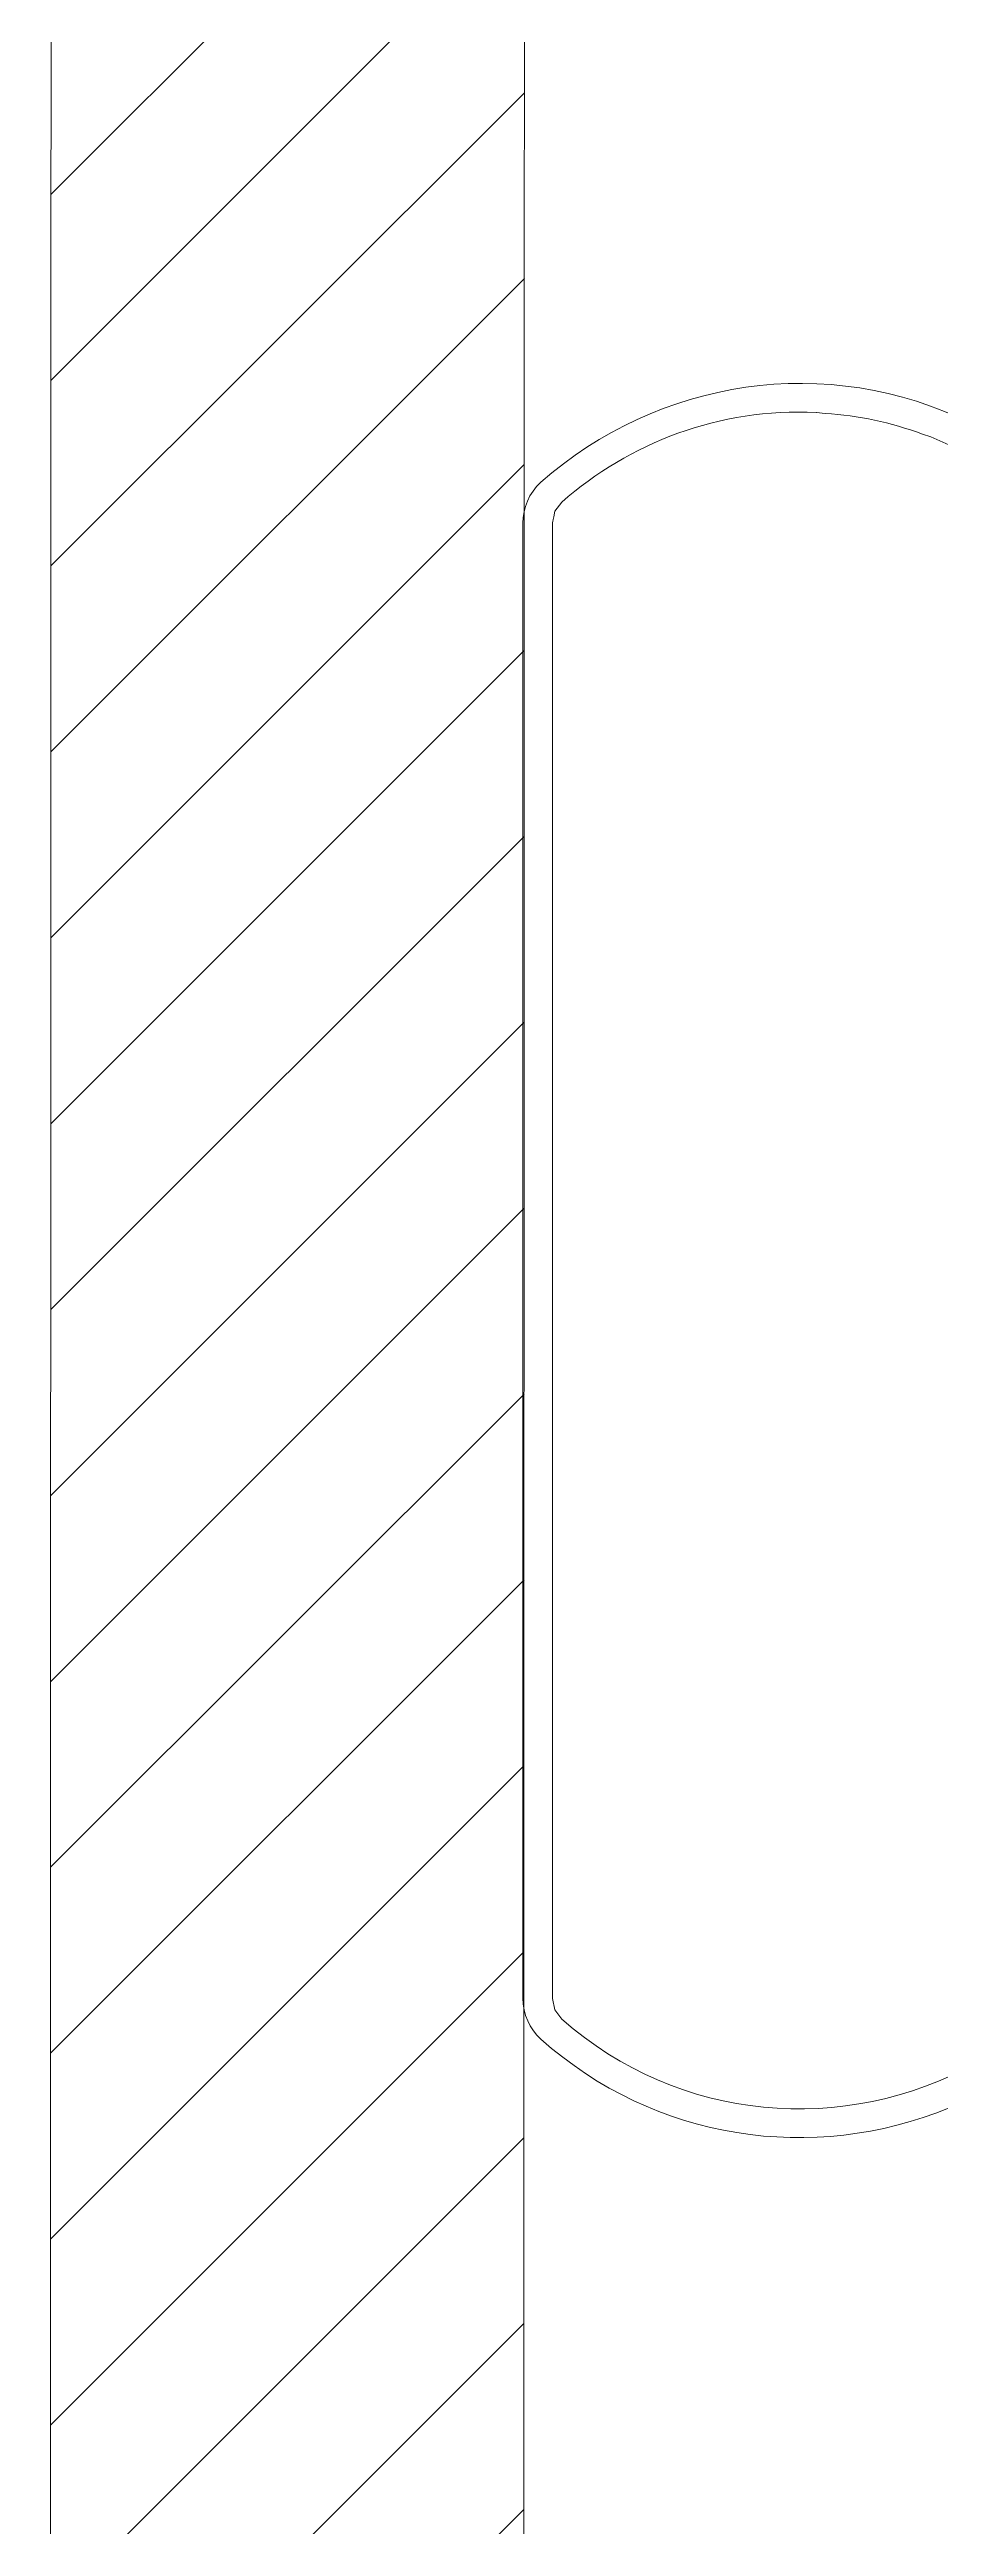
# Model space of a CAD drawing. Header units: inches. Extents: x 0 to 2865, y 0 to 4378.
# Drawn here: x 1204.07 to 1212.54, y 955.69 to 979.25 of the extents above; entities that cross this region are included whole.
import ezdxf

# ---------------------------------------------------------------- set-up
doc = ezdxf.new("R2010")
doc.units = ezdxf.units.IN
for name, color, linetype, lineweight in [('A-WALL', 113, 'Continuous', 9), ('I-FIXTURE', 8, 'Continuous', 5), ('l-FIXTURE', 7, 'Continuous', 5)]:
    doc.layers.add(name, color=color, linetype=linetype, lineweight=lineweight)
doc.styles.get("Standard").update_dxf_attribs({"font": 'arial.ttf'})

# ---------------------------------------------------------------- blocks, each defined once
blk = doc.blocks.new('A$C7D7620EA')
at = {"layer": 'I-FIXTURE'}
blk.add_lwpolyline([(27.904, 1.326), (27.904, 15.356)], dxfattribs=at)
for points in [[(23.633, 16.301), (25.016, 16.987), (26.623, 16.724), (27.733, 15.744)], [(25.114, 16.408), (26.037, 16.451), (26.893, 16.122), (27.534, 15.555)], [(21.074, 13.386), (21.717, 14.69), (22.8, 15.663), (24.024, 16.176)], [(27.733, 15.744), (27.846, 15.642), (27.904, 15.5), (27.904, 15.356)], [(27.904, 1.326), (27.904, 1.171), (27.838, 1.032), (27.733, 0.937)], [(27.533, 1.125), (26.417, 0.141), (24.848, 0.017), (23.59, 0.709)], [(27.734, 0.937), (26.647, -0.035), (25.142, -0.247), (23.856, 0.28)]]:
    blk.add_open_spline(points, degree=3, dxfattribs=at)
for points, knots in [([(24.026, 16.177), (24.026, 16.177), (24.105, 16.202), (24.105, 16.202), (24.408, 16.315), (24.708, 16.378), (25.031, 16.399), (25.031, 16.399), (25.113, 16.408), (25.113, 16.408)], [0, 0, 0, 0, 1, 1, 1, 2, 2, 2, 3, 3, 3, 3]), ([(27.534, 15.556), (27.534, 15.556), (27.599, 15.468), (27.599, 15.468), (27.599, 15.468), (27.611, 15.414), (27.611, 15.414), (27.628, 15.333), (27.622, 15.378), (27.622, 15.278), (27.622, 15.278), (27.622, 1.322), (27.622, 1.322), (27.622, 1.322), (27.599, 1.214), (27.599, 1.214), (27.599, 1.214), (27.534, 1.126), (27.534, 1.126)], [0, 0, 0, 0, 1, 1, 1, 2, 2, 2, 3, 3, 3, 4, 4, 4, 5, 5, 5, 6, 6, 6, 6])]:
    blk.add_open_spline(points, degree=3, knots=knots, dxfattribs=at)

msp = doc.modelspace()

# ---------------------------------------------------------------- hatches: boundary and pattern name
at = {"layer": 'A-WALL', "lineweight": 5, "transparency": 33554636}
h = msp.add_hatch(dxfattribs=at)
h.set_pattern_fill('ANSI31', color=8, scale=10, angle=180)
h.set_pattern_definition([(225, (-17809.9544, -3317.7396), (0.88388348, -0.88388348), [])])
h.paths.add_polyline_path([(1204.074, 925.134), (1208.574, 925.134), (1208.6, 1019.65), (1204.1, 1019.65)])

# ---------------------------------------------------------------- linework, layer by layer
at = {"layer": 'A-WALL', "color": 8, "lineweight": 5, "transparency": 33554636}
msp.add_lwpolyline([(1204.074, 925.134), (1208.574, 925.134), (1208.6, 1019.65), (1204.1, 1019.65)], close=True, dxfattribs=at)

# ---------------------------------------------------------------- block references
at = {"layer": 'l-FIXTURE', "color": 8, "lineweight": 5, "transparency": 33554636}
ref = msp.add_blockref('A$C7D7620EA', (1236.478, 959.391), dxfattribs=dict(at, xscale=-1))
ref.add_attrib('MATERIAL', 'VITREOUS CHINA', (1207.636, 967.727), dxfattribs={"layer": 'I-FIXTURE', "height": 0.001, "flags": 8})
ref.add_attrib('PRODUCT', 'TOILET', (1207.636, 967.729), dxfattribs={"layer": 'I-FIXTURE', "height": 0.001, "flags": 8})
ref.add_attrib('TRADENAME', 'ADAIR', (1207.636, 967.73), dxfattribs={"layer": 'I-FIXTURE', "height": 0.001, "flags": 8})
ref.add_attrib('MODELNUMBER', 'K-3946', (1207.636, 967.732), dxfattribs={"layer": 'I-FIXTURE', "height": 0.001, "flags": 8})

doc.saveas('drawing.dxf')
